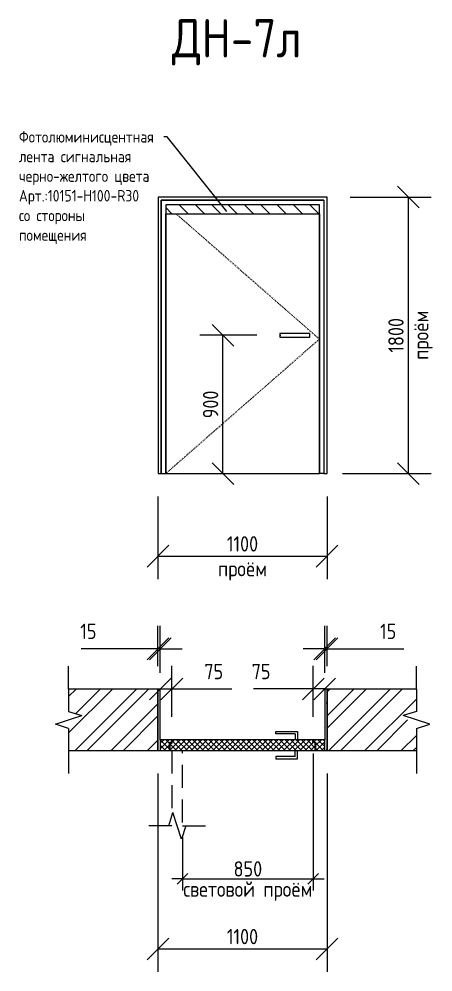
# Model space of a CAD drawing. Header units: millimetres. Extents: x -11345 to 411485, y -9810 to 73012.
# Drawn here: x -2247.5 to -2193.7, y 70969.8 to 71093.9 of the extents above; entities that cross this region are included whole.
import ezdxf

# ---------------------------------------------------------------- set-up
doc = ezdxf.new("R2010")
doc.units = ezdxf.units.MM
doc.linetypes.add('ADSK_Штриховая_ш2 п1_5', pattern=[4.5, 3, -1.5])
doc.linetypes.add('ADSK_Штриховая_ш3 п1_5', pattern=[4.5, 3, -1.5])
for name, color, linetype, lineweight in [('Аннотация', 7, 'Continuous', 18), ('Двери', 7, 'Continuous', 9), ('Заголовки', 7, 'Continuous', 20), ('Размеры', 7, 'Continuous', 5), ('Узлы', 7, 'Continuous', 18)]:
    doc.layers.add(name, color=color, linetype=linetype, lineweight=lineweight)
doc.layers.add('Линии', color=7, linetype='Continuous', lineweight=9, true_color=0x00a600)
doc.styles.add('GOST Common_1', font='GOST_Common.ttf', dxfattribs={"width": 0.9, "height": 350})
doc.styles.add('GOST Common_2', font='GOST_Common.ttf', dxfattribs={"width": 0.9, "height": 250})
doc.styles.add('GOST Common_3', font='GOST_Common.ttf', dxfattribs={"width": 0.9, "height": 250})
doc.styles.add('GOST Common_5', font='GOST_Common.ttf', dxfattribs={"width": 0.9, "height": 100})
doc.styles.add('GOST Common_6', font='GOST_Common.ttf', dxfattribs={"width": 0.9, "height": 200})
doc.dimstyles.new('ADSK_Основной_2_5_мм', dxfattribs={"dimscale": 304.8, "dimtxt": 251.428749, "dimasz": 0.463911, "dimexe": 0.492126, "dimexo": 0.492126, "dimgap": 0.098425, "dimtad": 1, "dimrnd": 0.01, "dimdsep": 46, "dimtxsty": 'GOST Common_3', "dimblk1": 'OBLIQUE', "dimblk2": 'OBLIQUE', "dimsah": 1, "dimcen": 0.09, "dimdle": 0.492126, "dimazin": 2, "dimtfac": 1, "dimtdec": 4, "dimtix": 1, "dimtmove": 0, "dimatfit": 3, "dimfxl": 1, "dimtvp": 1, "dimtolj": 1, "dimtzin": 0, "dimlwd": 20, "dimlwe": 20, "dimarcsym": 2})
doc.dimstyles.new('ADSK_Основной_2_5_мм_Округление_до_1_мм', dxfattribs={"dimscale": 304.8, "dimtxt": 250, "dimasz": 0.463911, "dimexe": 0.492126, "dimexo": 0.492126, "dimgap": 0.098425, "dimtad": 1, "dimdec": 0, "dimdsep": 46, "dimtxsty": 'GOST Common_3', "dimblk1": 'OBLIQUE', "dimblk2": 'OBLIQUE', "dimsah": 1, "dimcen": 0.09, "dimdle": 0.492126, "dimazin": 2, "dimtfac": 1, "dimtdec": 0, "dimtix": 1, "dimtmove": 0, "dimatfit": 3, "dimfxl": 1, "dimtvp": 1, "dimtolj": 1, "dimtzin": 0, "dimlwd": 20, "dimlwe": 20, "dimarcsym": 2})
doc.dimstyles.new('ADSK_Основной_2_5_мм_Округление_до_1_мм_1', dxfattribs={"dimscale": 304.8, "dimtxt": 251.428749, "dimasz": 0.463911, "dimexe": 0.492126, "dimexo": 0.492126, "dimgap": 0.098425, "dimtad": 1, "dimdec": 0, "dimdsep": 46, "dimtxsty": 'GOST Common_3', "dimblk1": 'OBLIQUE', "dimblk2": 'OBLIQUE', "dimsah": 1, "dimcen": 0.09, "dimdle": 0.492126, "dimazin": 2, "dimtfac": 1, "dimtdec": 4, "dimtix": 1, "dimtmove": 1, "dimatfit": 3, "dimfxl": 1, "dimtvp": 1, "dimtolj": 1, "dimtzin": 0, "dimlwd": 20, "dimlwe": 20, "dimarcsym": 2})
doc.dimstyles.new('ADSK_Основной_2_5_мм_Округление_до_1_мм_min_световой_проём', dxfattribs={"dimscale": 304.8, "dimtxt": 125.714375, "dimasz": 0.231955, "dimexe": 0.246063, "dimexo": 0.246063, "dimgap": 0.049213, "dimtad": 1, "dimdec": 0, "dimdsep": 46, "dimtxsty": 'GOST Common_1', "dimblk1": 'OBLIQUE', "dimblk2": 'OBLIQUE', "dimsah": 1, "dimcen": 0.09, "dimdle": 0.246063, "dimazin": 2, "dimtfac": 1, "dimtdec": 4, "dimtix": 1, "dimtmove": 0, "dimatfit": 3, "dimfxl": 1, "dimtvp": 1, "dimtolj": 1, "dimtzin": 0, "dimlwd": 20, "dimlwe": 20, "dimarcsym": 2})
pattern_1 = [(45, (-2220.7999, 70966.2322), (-0.3535534, 0.3535534), []), (135, (-2220.7999, 70966.2322), (-0.3535534, -0.3535534), [])]

# ---------------------------------------------------------------- blocks, each defined once
blk = doc.blocks.new('Family - ___-2657896-ДН-7л')
at = {"layer": 'Двери'}
for p, q in [((667.2, 5223.5), (-432.8, 5223.5)), ((-432.8, 5223.5), (-432.8, 3423.5)), ((667.2, 3423.5), (667.2, 5223.5)), ((-412.8, 3423.5), (-412.8, 5203.5)), ((-412.8, 5203.5), (647.2, 5203.5)), ((647.2, 5203.5), (-412.8, 5203.5)), ((-412.8, 5203.5), (-412.8, 3423.5)), ((647.2, 5203.5), (647.2, 3423.5)), ((647.2, 5203.5), (647.2, 3423.5)), ((-382.8, 5114.9), (-382.8, 3423.5)), ((-382.8, 3423.5), (-382.8, 5114.9)), ((617.2, 3423.5), (617.2, 5114.9)), ((617.2, 5114.9), (617.2, 3423.5)), ((-432.8, 3423.5), (-412.8, 3423.5)), ((-412.8, 3423.5), (-382.8, 3423.5)), ((-382.8, 3423.5), (617.2, 3423.5)), ((647.2, 3423.5), (617.2, 3423.5)), ((647.2, 3423.5), (667.2, 3423.5))]:
    blk.add_line(p, q, dxfattribs=at)
at = {"layer": 'Двери', "linetype": 'ADSK_Штриховая_ш2 п1_5'}
for p, q in [((617.2, 4298.5), (-315.9, 5114.9)), ((-382.8, 3423.5), (617.2, 4298.5))]:
    blk.add_line(p, q, dxfattribs=at)
blk = doc.blocks.new('ADSK_Обрыв_Линия - По умолчанию-6396943-ДН-7л')
at = {"layer": 'Узлы'}
for p, q in [((-1014.1, 2020.7), (-1014.1, 1875.7)), ((-1014.1, 1764.4), (-1014.1, 1620.7))]:
    blk.add_line(p, q, dxfattribs=at)
blk = doc.blocks.new('ADSK_Обрыв_Линия - По умолчанию-6397007-ДН-7л')
at = {"layer": 'Узлы'}
for p, q in [((1248.2, 2020.7), (1248.2, 1875.7)), ((1248.2, 1764.4), (1248.2, 1620.7))]:
    blk.add_line(p, q, dxfattribs=at)
blk = doc.blocks.new('_Oblique')
at = {"color": 0, "linetype": 'ByBlock', "lineweight": -2}
blk.add_line((-0.5, -0.5), (0.5, 0.5), dxfattribs=at)
blk = doc.blocks.new('*D782')
at = {"layer": 'Defpoints', "color": 0, "transparency": 16777216}
for p in [(-2229.46, 71034.7), (-2207.46, 71034.7), (-2207.46, 71023.95)]:
    blk.add_point(p, dxfattribs=at)
at = {"layer": 'Размеры', "color": 0, "transparency": 16777216}
for p, q in [((-2229.46, 71031.7), (-2229.46, 71020.95)), ((-2207.46, 71031.7), (-2207.46, 71020.95)), ((-2229.47, 71023.95), (-2207.45, 71023.95))]:
    blk.add_line(p, q, dxfattribs=at)
at = {"layer": 'Размеры', "color": 0, "transparency": 16777216, "xscale": 2.828, "yscale": 2.828, "zscale": 2.828, "rotation": 180}
blk.add_blockref('_Oblique', (-2229.46, 71023.95), dxfattribs=at)
at = {"layer": 'Размеры', "color": 0, "transparency": 16777216, "xscale": 2.828, "yscale": 2.828, "zscale": 2.828}
blk.add_blockref('_Oblique', (-2207.46, 71023.95), dxfattribs=at)
at = {"layer": 'Размеры', "color": 0, "lineweight": 20, "transparency": 16777216, "char_height": 2, "width": 9.7162, "attachment_point": 5, "style": 'GOST Common_5'}
for s, insert in [('\\A1;1100', (-2218.46, 71025.55)), ('\\A1;проём', (-2218.46, 71022.05))]:
    blk.add_mtext(s, dxfattribs=dict(at, insert=insert))
blk = doc.blocks.new('*D783')
at = {"layer": 'Defpoints', "color": 0, "transparency": 16777216}
for p in [(-2207.46, 71070.7), (-2208.46, 71034.7), (-2196.89, 71034.7)]:
    blk.add_point(p, dxfattribs=at)
at = {"layer": 'Размеры', "color": 0, "transparency": 16777216}
for p, q in [((-2204.46, 71070.7), (-2193.89, 71070.7)), ((-2196.89, 71070.71), (-2196.89, 71034.69)), ((-2205.46, 71034.7), (-2193.89, 71034.7))]:
    blk.add_line(p, q, dxfattribs=at)
at = {"layer": 'Размеры', "color": 0, "transparency": 16777216, "xscale": 2.828, "yscale": 2.828, "zscale": 2.828}
for p, rotation in [((-2196.89, 71070.7), 90), ((-2196.89, 71034.7), 270)]:
    blk.add_blockref('_Oblique', p, dxfattribs=dict(at, rotation=rotation))
at = {"layer": 'Размеры', "color": 0, "lineweight": 20, "transparency": 16777216, "char_height": 2, "width": 9.7162, "attachment_point": 5, "rotation": 90, "style": 'GOST Common_5'}
for s, insert in [('\\A1;проём', (-2194.99, 71052.7)), ('\\A1;1800', (-2198.49, 71052.7))]:
    blk.add_mtext(s, dxfattribs=dict(at, insert=insert))
blk = doc.blocks.new('*D784')
at = {"layer": 'Defpoints', "color": 0, "transparency": 16777216}
for p in [(-2229.16, 71011.89), (-2229.46, 71006.65), (-2229.16, 71006.65)]:
    blk.add_point(p, dxfattribs=at)
at = {"layer": 'Размеры', "color": 0, "transparency": 16777216}
for p, q in [((-2229.46, 71009.65), (-2229.46, 71014.89)), ((-2229.16, 71009.65), (-2229.16, 71014.89)), ((-2229.46, 71011.89), (-2239.46, 71011.89)), ((-2229.16, 71011.89), (-2229.46, 71011.89)), ((-2229.16, 71011.89), (-2226.33, 71011.89))]:
    blk.add_line(p, q, dxfattribs=at)
at = {"layer": 'Размеры', "color": 0, "transparency": 16777216, "xscale": 2.828, "yscale": 2.828, "zscale": 2.828}
blk.add_blockref('_Oblique', (-2229.46, 71011.89), dxfattribs=at)
at = {"layer": 'Размеры', "color": 0, "transparency": 16777216, "xscale": 2.828, "yscale": 2.828, "zscale": 2.828, "rotation": 180}
blk.add_blockref('_Oblique', (-2229.16, 71011.89), dxfattribs=at)
at = {"layer": 'Размеры', "color": 0, "lineweight": 20, "transparency": 16777216, "insert": (-2239.57, 71015.16), "char_height": 2, "width": 3.2217, "attachment_point": 1, "line_spacing_factor": 1.022761, "style": 'GOST Common_5'}
blk.add_mtext('\\A1;15', dxfattribs=at)
blk = doc.blocks.new('*D785')
at = {"layer": 'Defpoints', "color": 0, "transparency": 16777216}
for p in [(-2207.46, 71011.89), (-2207.76, 71006.65), (-2207.46, 71006.65)]:
    blk.add_point(p, dxfattribs=at)
at = {"layer": 'Размеры', "color": 0, "transparency": 16777216}
for p, q in [((-2207.76, 71009.65), (-2207.76, 71014.89)), ((-2207.46, 71009.65), (-2207.46, 71014.89)), ((-2207.76, 71011.89), (-2210.58, 71011.89)), ((-2207.76, 71011.89), (-2207.46, 71011.89)), ((-2207.46, 71011.89), (-2197.45, 71011.89))]:
    blk.add_line(p, q, dxfattribs=at)
at = {"layer": 'Размеры', "color": 0, "transparency": 16777216, "xscale": 2.828, "yscale": 2.828, "zscale": 2.828}
blk.add_blockref('_Oblique', (-2207.76, 71011.89), dxfattribs=at)
at = {"layer": 'Размеры', "color": 0, "transparency": 16777216, "xscale": 2.828, "yscale": 2.828, "zscale": 2.828, "rotation": 180}
blk.add_blockref('_Oblique', (-2207.46, 71011.89), dxfattribs=at)
at = {"layer": 'Размеры', "color": 0, "lineweight": 20, "transparency": 16777216, "insert": (-2200.56, 71015.16), "char_height": 2, "width": 3.2217, "attachment_point": 1, "line_spacing_factor": 1.022761, "style": 'GOST Common_5'}
blk.add_mtext('\\A1;15', dxfattribs=at)
blk = doc.blocks.new('*D786')
at = {"layer": 'Defpoints', "color": 0, "transparency": 16777216}
for p in [(-2227.66, 71006.66), (-2229.16, 71005.76), (-2227.66, 71000.05)]:
    blk.add_point(p, dxfattribs=at)
at = {"layer": 'Размеры', "color": 0, "transparency": 16777216}
for p, q in [((-2229.16, 71008.76), (-2229.16, 71009.66)), ((-2227.66, 71003.05), (-2227.66, 71009.66)), ((-2229.17, 71006.66), (-2227.66, 71006.66)), ((-2227.66, 71006.66), (-2219.86, 71006.66))]:
    blk.add_line(p, q, dxfattribs=at)
at = {"layer": 'Размеры', "color": 0, "transparency": 16777216, "xscale": 2.828, "yscale": 2.828, "zscale": 2.828, "rotation": 180}
blk.add_blockref('_Oblique', (-2229.16, 71006.66), dxfattribs=at)
at = {"layer": 'Размеры', "color": 0, "transparency": 16777216, "xscale": 2.828, "yscale": 2.828, "zscale": 2.828}
blk.add_blockref('_Oblique', (-2227.66, 71006.66), dxfattribs=at)
at = {"layer": 'Размеры', "color": 0, "lineweight": 20, "transparency": 16777216, "insert": (-2223.43, 71009.93), "char_height": 2, "width": 3.7842, "attachment_point": 1, "line_spacing_factor": 1.022761, "style": 'GOST Common_5'}
blk.add_mtext('\\A1;75', dxfattribs=at)
blk = doc.blocks.new('*D787')
at = {"layer": 'Defpoints', "color": 0, "transparency": 16777216}
for p in [(-2207.76, 71006.66), (-2207.76, 71005.76), (-2209.26, 71000.05)]:
    blk.add_point(p, dxfattribs=at)
at = {"layer": 'Размеры', "color": 0, "transparency": 16777216}
for p, q in [((-2209.26, 71003.05), (-2209.26, 71009.66)), ((-2207.76, 71008.76), (-2207.76, 71009.66)), ((-2209.26, 71006.66), (-2217.05, 71006.66)), ((-2207.76, 71006.66), (-2209.27, 71006.66))]:
    blk.add_line(p, q, dxfattribs=at)
at = {"layer": 'Размеры', "color": 0, "transparency": 16777216, "xscale": 2.828, "yscale": 2.828, "zscale": 2.828, "rotation": 180}
blk.add_blockref('_Oblique', (-2209.26, 71006.66), dxfattribs=at)
at = {"layer": 'Размеры', "color": 0, "transparency": 16777216, "xscale": 2.828, "yscale": 2.828, "zscale": 2.828}
blk.add_blockref('_Oblique', (-2207.76, 71006.66), dxfattribs=at)
at = {"layer": 'Размеры', "color": 0, "lineweight": 20, "transparency": 16777216, "insert": (-2217.27, 71009.93), "char_height": 2, "width": 3.7842, "attachment_point": 1, "line_spacing_factor": 1.022761, "style": 'GOST Common_5'}
blk.add_mtext('\\A1;75', dxfattribs=at)
blk = doc.blocks.new('*D788')
at = {"layer": 'Defpoints', "color": 0, "transparency": 16777216}
for p in [(-2209.26, 70999.75), (-2226.26, 70988.85), (-2209.26, 70981.94)]:
    blk.add_point(p, dxfattribs=at)
at = {"layer": 'Размеры', "color": 0, "transparency": 16777216}
for p, q in [((-2209.26, 70998.25), (-2209.26, 70980.44)), ((-2226.26, 70987.35), (-2226.26, 70980.44)), ((-2226.26, 70981.94), (-2227.67, 70981.94)), ((-2226.26, 70981.94), (-2209.26, 70981.94)), ((-2209.26, 70981.94), (-2207.84, 70981.94))]:
    blk.add_line(p, q, dxfattribs=at)
at = {"layer": 'Размеры', "color": 0, "transparency": 16777216, "xscale": 1.414, "yscale": 1.414, "zscale": 1.414}
blk.add_blockref('_Oblique', (-2226.26, 70981.94), dxfattribs=at)
at = {"layer": 'Размеры', "color": 0, "transparency": 16777216, "xscale": 1.414, "yscale": 1.414, "zscale": 1.414, "rotation": 180}
blk.add_blockref('_Oblique', (-2209.26, 70981.94), dxfattribs=at)
at = {"layer": 'Размеры', "color": 0, "lineweight": 20, "transparency": 16777216, "char_height": 2, "width": 25.9781, "attachment_point": 5, "style": 'GOST Common_5'}
for s, insert in [('\\A1;850', (-2217.76, 70983.24)), ('\\A1;световой проём', (-2217.76, 70980.34))]:
    blk.add_mtext(s, dxfattribs=dict(at, insert=insert))
blk = doc.blocks.new('*D789')
at = {"layer": 'Defpoints', "color": 0, "transparency": 16777216}
for p in [(-2221.01, 71052.7), (-2213.58, 71052.7), (-2222.01, 71034.7)]:
    blk.add_point(p, dxfattribs=at)
at = {"layer": 'Размеры', "color": 0, "transparency": 16777216}
for p, q in [((-2216.58, 71052.7), (-2224.01, 71052.7)), ((-2221.01, 71034.69), (-2221.01, 71052.71)), ((-2219.01, 71034.7), (-2218.01, 71034.7))]:
    blk.add_line(p, q, dxfattribs=at)
at = {"layer": 'Размеры', "color": 0, "transparency": 16777216, "xscale": 2.828, "yscale": 2.828, "zscale": 2.828}
for p, rotation in [((-2221.01, 71052.7), 90), ((-2221.01, 71034.7), 270)]:
    blk.add_blockref('_Oblique', p, dxfattribs=dict(at, rotation=rotation))
at = {"layer": 'Размеры', "color": 0, "lineweight": 20, "transparency": 16777216, "insert": (-2222.61, 71043.7), "char_height": 2, "width": 7.0059, "attachment_point": 5, "rotation": 90, "style": 'GOST Common_5'}
blk.add_mtext('\\A1;900', dxfattribs=at)
blk = doc.blocks.new('*D790')
at = {"layer": 'Defpoints', "color": 0, "transparency": 16777216}
for p in [(-2229.46, 70998.65), (-2207.46, 70998.65), (-2207.46, 70972.83)]:
    blk.add_point(p, dxfattribs=at)
at = {"layer": 'Размеры', "color": 0, "transparency": 16777216}
for p, q in [((-2229.46, 70995.65), (-2229.46, 70969.83)), ((-2207.46, 70995.65), (-2207.46, 70969.83)), ((-2229.47, 70972.83), (-2207.45, 70972.83))]:
    blk.add_line(p, q, dxfattribs=at)
at = {"layer": 'Размеры', "color": 0, "transparency": 16777216, "xscale": 2.828, "yscale": 2.828, "zscale": 2.828, "rotation": 180}
blk.add_blockref('_Oblique', (-2229.46, 70972.83), dxfattribs=at)
at = {"layer": 'Размеры', "color": 0, "transparency": 16777216, "xscale": 2.828, "yscale": 2.828, "zscale": 2.828}
blk.add_blockref('_Oblique', (-2207.46, 70972.83), dxfattribs=at)
at = {"layer": 'Размеры', "color": 0, "lineweight": 20, "transparency": 16777216, "insert": (-2218.46, 70974.43), "char_height": 2, "width": 6.4434, "attachment_point": 5, "style": 'GOST Common_5'}
blk.add_mtext('\\A1;1100', dxfattribs=at)

msp = doc.modelspace()

# ---------------------------------------------------------------- hatches: boundary and pattern name
at = {"layer": 'Узлы', "lineweight": 9}
h = msp.add_hatch(dxfattribs=at)
h.set_pattern_fill('FP_5', color=256, scale=0.02, style=0, pattern_type=2)
h.set_pattern_definition([(135, (-2220.7999, 70966.2322), (-1.06066, -1.06066), [])])
h.paths.add_polyline_path([(-2208.45677, 71068.53032), (-2208.45677, 71069.70189), (-2228.45677, 71069.70189), (-2228.45677, 71068.53032)])
h = msp.add_hatch(dxfattribs=at)
h.set_pattern_fill('FP_2', color=256, scale=0.02, style=0, pattern_type=2)
h.set_pattern_definition([(45, (-2220.8, 70966.2322), (-2.3573, 2.3573), []), (45, (-2219.2283, 70966.2322), (-2.3573, 2.3573), [])])
h.paths.add_polyline_path([(-2207.45677, 70998.64652), (-2195.83677, 70998.64652), (-2195.83677, 71001.52034), (-2197.56882, 71003.19652), (-2195.83677, 71003.74652), (-2195.83677, 71006.64652), (-2207.45677, 71006.64652), (-2207.45677, 71001.52034)])
h.paths.add_polyline_path([(-2239.35014, 70998.64652), (-2229.45677, 70998.64652), (-2229.45677, 71006.64652), (-2241.08219, 71006.64652), (-2241.08219, 71003.74652), (-2239.35014, 71003.19652), (-2241.08219, 71001.52034), (-2241.08219, 70998.64652)])
h = msp.add_hatch(dxfattribs=at)
h.set_pattern_fill('FP_4', color=256, scale=0.02, style=0, pattern_type=2)
h.set_pattern_definition([(0, (-2220.7999, 70966.2322), (4.064, 1.016), [0.33528, -2.71272, 0.33528, -2.71272, -16.256]), (0, (-2220.7999, 70966.2322), (4.064, 1.016), [-6.096, 0.33528, -5.76072, 0.33528, -2.71272, -7.112]), (0, (-2220.7999, 70966.2322), (4.064, 1.016), [-15.24, 0.33528, -1.69672, 0.33528, -4.74472]), (120, (-2219.2759, 70966.7402), (-2.911882, 3.011527), [0.33528, -2.71272, 0.33528, -2.71272, -16.256]), (120, (-2219.2759, 70966.7402), (-2.911882, 3.011527), [-6.096, 0.33528, -5.76072, 0.33528, -2.71272, -7.112]), (120, (-2219.2759, 70966.7402), (-2.911882, 3.011527), [-15.24, 0.33528, -1.69672, 0.33528, -4.74472]), (240, (-2218.7679, 70968.7722), (-1.152118, -4.027527), [0.33528, -2.71272, 0.33528, -2.71272, -16.256]), (240, (-2218.7679, 70968.7722), (-1.152118, -4.027527), [-6.096, 0.33528, -5.76072, 0.33528, -2.71272, -7.112]), (240, (-2218.7679, 70968.7722), (-1.152118, -4.027527), [-15.24, 0.33528, -1.69672, 0.33528, -4.74472])])
h.paths.add_polyline_path([(-2207.75677, 70998.64652), (-2207.45677, 70998.64652), (-2207.45677, 71006.64652), (-2207.75677, 71006.64652), (-2207.75677, 70999.70652)])
h.paths.add_polyline_path([(-2229.45677, 70998.64652), (-2229.15677, 70998.64652), (-2229.15677, 71006.64652), (-2229.45677, 71006.64652), (-2229.45677, 70999.70652)])
h = msp.add_hatch(dxfattribs=at)
h.set_pattern_fill('FP_3', color=256, scale=0.02, style=0, pattern_type=2)
h.set_pattern_definition(pattern_1)
h.paths.add_polyline_path([(-2227.95677, 70998.64652), (-2227.95677, 70999.74652), (-2227.65677, 70999.74652), (-2227.65677, 71000.04652), (-2229.15677, 71000.04652), (-2229.15677, 70998.64652)])
h.paths.add_polyline_path([(-2207.75677, 70998.64652), (-2207.75677, 71000.04652), (-2209.25677, 71000.04652), (-2209.25677, 70999.74652), (-2208.95677, 70999.74652), (-2208.95677, 70998.64652)])
h = msp.add_hatch(dxfattribs=at)
h.set_pattern_fill('FP_3', color=256, scale=0.02, style=0, pattern_type=2)
h.set_pattern_definition(pattern_1)
h.paths.add_polyline_path([(-2227.91677, 70998.64652), (-2208.99677, 70998.64652), (-2208.99677, 70999.70652), (-2209.29677, 70999.70652), (-2209.29677, 71000.04652), (-2227.61677, 71000.04652), (-2227.61677, 70999.70652), (-2227.91677, 70999.70652)])

# ---------------------------------------------------------------- linework, layer by layer
at = {"layer": 'Аннотация', "lineweight": 9}
for p, q in [((-2228.34105, 71078.52192), (-2228.68192, 71078.52192)), ((-2228.27146, 71078.52192), (-2228.34105, 71078.52192)), ((-2220.48678, 71068.80063), (-2228.27146, 71078.52192))]:
    msp.add_line(p, q, dxfattribs=at)
at = {"layer": 'Аннотация'}
for p, q in [((-2241.08219, 71006.64652), (-2241.08219, 71009.64652)), ((-2195.83677, 71006.64652), (-2195.83677, 71009.64652)), ((-2241.08219, 71003.74652), (-2239.35014, 71003.19652)), ((-2241.08219, 71003.74652), (-2239.35014, 71003.19652)), ((-2195.83677, 71003.74652), (-2197.56882, 71003.19652)), ((-2195.83677, 71003.74652), (-2197.56882, 71003.19652)), ((-2242.81519, 71002.08343), (-2241.08219, 71002.64652)), ((-2242.81519, 71002.08343), (-2241.08219, 71002.64652)), ((-2241.08219, 71002.64652), (-2239.35014, 71003.19652)), ((-2195.83677, 71002.64652), (-2197.56882, 71003.19652)), ((-2194.10377, 71002.08343), (-2195.83677, 71002.64652)), ((-2194.10377, 71002.08343), (-2195.83677, 71002.64652)), ((-2241.08219, 71001.52034), (-2242.81519, 71002.08343)), ((-2241.08219, 71001.52034), (-2242.81519, 71002.08343)), ((-2195.83677, 71001.52034), (-2194.10377, 71002.08343)), ((-2195.83677, 71001.52034), (-2194.10377, 71002.08343)), ((-2241.08219, 70998.64652), (-2241.08219, 70995.64652)), ((-2195.83677, 70998.64652), (-2195.83677, 70995.64652)), ((-2228.05677, 70988.84652), (-2227.50677, 70990.57857)), ((-2228.05677, 70988.84652), (-2227.50677, 70990.57857)), ((-2226.95677, 70988.84652), (-2227.50677, 70990.57857)), ((-2227.65677, 70988.84652), (-2230.65677, 70988.84652)), ((-2226.39368, 70987.11351), (-2226.95677, 70988.84652)), ((-2226.39368, 70987.11351), (-2226.95677, 70988.84652)), ((-2225.8306, 70988.84652), (-2226.39368, 70987.11351)), ((-2225.8306, 70988.84652), (-2226.39368, 70987.11351)), ((-2226.25677, 70988.84652), (-2223.25677, 70988.84652))]:
    msp.add_line(p, q, dxfattribs=at)
at = {"layer": 'Линии', "color": 7}
for p, q in [((-2208.45677, 71069.70189), (-2228.45677, 71069.70189)), ((-2228.45677, 71069.70189), (-2228.45677, 71068.53032)), ((-2208.45677, 71068.53032), (-2208.45677, 71069.70189)), ((-2228.45677, 71068.53032), (-2208.45677, 71068.53032)), ((-2209.68315, 71052.95189), (-2213.58315, 71052.95189)), ((-2213.58315, 71052.95189), (-2213.58315, 71052.45189)), ((-2213.58315, 71052.45189), (-2209.68315, 71052.45189)), ((-2209.68315, 71052.45189), (-2209.68315, 71052.95189)), ((-2229.45677, 71006.64652), (-2241.08219, 71006.64652)), ((-2229.45677, 70998.64652), (-2229.45677, 71006.64652)), ((-2229.15677, 71006.64652), (-2229.45677, 71006.64652)), ((-2229.45677, 71006.64652), (-2229.45677, 70998.64652)), ((-2229.15677, 71000.04652), (-2229.15677, 71006.64652)), ((-2207.45677, 71006.64652), (-2207.75677, 71006.64652)), ((-2207.75677, 71006.64652), (-2207.75677, 71000.04652)), ((-2195.83677, 71006.64652), (-2207.45677, 71006.64652)), ((-2207.45677, 71006.64652), (-2207.45677, 70998.64652)), ((-2207.45677, 70998.64652), (-2207.45677, 71006.64652)), ((-2227.65677, 71000.04652), (-2229.15677, 71000.04652)), ((-2229.15677, 71000.04652), (-2229.15677, 70998.64652)), ((-2227.65677, 70999.74652), (-2227.65677, 71000.04652)), ((-2209.29677, 71000.04652), (-2227.61677, 71000.04652)), ((-2227.61677, 71000.04652), (-2227.61677, 70999.70652)), ((-2209.29677, 70999.70652), (-2209.29677, 71000.04652)), ((-2207.75677, 71000.04652), (-2209.25677, 71000.04652)), ((-2209.25677, 71000.04652), (-2209.25677, 70999.74652)), ((-2207.75677, 70998.64652), (-2207.75677, 71000.04652)), ((-2241.08219, 70998.64652), (-2229.45677, 70998.64652)), ((-2229.45677, 70998.64652), (-2229.15677, 70998.64652)), ((-2229.15677, 70998.64652), (-2227.95677, 70998.64652)), ((-2227.95677, 70998.64652), (-2227.95677, 70999.74652)), ((-2227.95677, 70999.74652), (-2227.65677, 70999.74652)), ((-2227.61677, 70999.70652), (-2227.91677, 70999.70652)), ((-2227.91677, 70999.70652), (-2227.91677, 70998.64652)), ((-2227.91677, 70998.64652), (-2208.99677, 70998.64652)), ((-2208.99677, 70999.70652), (-2209.29677, 70999.70652)), ((-2209.25677, 70999.74652), (-2208.95677, 70999.74652)), ((-2208.99677, 70998.64652), (-2208.99677, 70999.70652)), ((-2208.95677, 70999.74652), (-2208.95677, 70998.64652)), ((-2208.95677, 70998.64652), (-2207.75677, 70998.64652)), ((-2207.75677, 70998.64652), (-2207.45677, 70998.64652)), ((-2207.45677, 70998.64652), (-2195.83677, 70998.64652))]:
    msp.add_line(p, q, dxfattribs=at)
at = {"layer": 'Линии', "color": 7, "linetype": 'ADSK_Штриховая_ш3 п1_5'}
msp.add_line((-2213.58315, 71052.70189), (-2213.48315, 71052.70189), dxfattribs=at)
at = {"layer": 'Линии', "color": 7, "lineweight": 20}
for p, q in [((-2214.12266, 71001.1369), (-2211.32266, 71001.1369)), ((-2214.12266, 71000.8369), (-2214.12266, 71001.1369)), ((-2211.32266, 71001.1369), (-2211.32266, 71000.04652)), ((-2211.62266, 71000.8369), (-2214.12266, 71000.8369)), ((-2211.62266, 71000.8369), (-2211.62266, 71000.04652)), ((-2211.62266, 70997.85613), (-2211.62266, 70998.64652)), ((-2211.32266, 70997.55613), (-2211.32266, 70998.64652)), ((-2211.62266, 70997.85613), (-2214.12266, 70997.85613)), ((-2214.12266, 70997.85613), (-2214.12266, 70997.55613)), ((-2214.12266, 70997.55613), (-2211.32266, 70997.55613))]:
    msp.add_line(p, q, dxfattribs=at)
at = {"layer": 'Линии', "color": 7, "linetype": 'ADSK_Штриховая_ш3 п1_5', "lineweight": 20}
for p, q in [((-2227.65677, 70998.64652), (-2227.65677, 70990.10619)), ((-2226.25677, 70989.2869), (-2226.25677, 70998.64652))]:
    msp.add_line(p, q, dxfattribs=at)

# ---------------------------------------------------------------- block references
at = {"layer": 'Двери', "xscale": 0.02, "yscale": 0.02, "zscale": 0.02}
msp.add_blockref('Family - ___-2657896-ДН-7л', (-2220.79988, 70966.23221), dxfattribs=at)
at = {"layer": 'Узлы', "xscale": 0.02, "yscale": 0.02, "zscale": 0.02}
for name in ['ADSK_Обрыв_Линия - По умолчанию-6396943-ДН-7л', 'ADSK_Обрыв_Линия - По умолчанию-6397007-ДН-7л']:
    msp.add_blockref(name, (-2220.79988, 70966.23221), dxfattribs=at)

# ---------------------------------------------------------------- texts
at = {"layer": 'Аннотация', "lineweight": 9, "insert": (-2247.55333, 71079.28631), "char_height": 1.5, "width": 19.233, "attachment_point": 1, "line_spacing_factor": 1.022766, "style": 'GOST Common_2'}
msp.add_mtext('\\pxt2.4,4.8,7.2,9.6,12,14.4,16.8,19.2,21.6,24,26.4,28.8,31.2,33.6,36,38.4,40.8,43.2,45.6,48,50.4,52.8,55.2,57.6,60,62.4,64.8,67.2,69.6,72,74.4,76.8;{Фотолюминисцентная лента сигнальная черно-желтого цвета Арт.:10151-H100-R30\\Pсо стороны \\Pпомещения}', dxfattribs=at)
at = {"layer": 'Заголовки', "lineweight": 9, "insert": (-2219.21976, 71087.83449), "char_height": 5, "width": 17.442, "attachment_point": 8, "line_spacing_factor": 1.022766, "style": 'GOST Common_6'}
msp.add_mtext('\\pxqc,t0.36,0.72,1.08,1.44,1.8,2.16,2.52,2.88,3.24,3.6,3.96,4.32,4.68,5.04,5.4,5.76,6.12,6.48,6.84,7.2,7.56,7.92,8.28,8.64,9,9.36,9.72,10.08,10.44,10.8,11.16,11.52;{ДН-7л}', dxfattribs=at)

# ---------------------------------------------------------------- dimensions: what is measured, and where the dimension line sits
at = {"layer": 'Размеры', "lineweight": 20}
dim = msp.add_linear_dim(base=(-2196.89156, 71034.70189), p1=(-2207.45677, 71070.70189), p2=(-2208.45677, 71034.70189), angle=90, text='<>\\Xпроём', dimstyle='ADSK_Основной_2_5_мм', override={"dimscale": 0, "dimtxt": 76635.482717, "dimasz": 141.4, "dimexe": 150, "dimexo": 150, "dimgap": 30, "dimlfac": 50, "dimpost": '<>', "dimtxsty": 'GOST Common_5', "dimcen": 27.432, "dimfxl": 1800.694311, "dimlwd": 65535, "dimlwe": 65535}, dxfattribs=at)
dim.commit()
dim.dimension.update_dxf_attribs({"geometry": '*D783', "text_midpoint": (-2196.89156, 71052.70189)})
dim = msp.add_linear_dim(base=(-2221.01367, 71052.70189), p1=(-2222.01352, 71034.70189), p2=(-2213.58315, 71052.70189), angle=90, dimstyle='ADSK_Основной_2_5_мм_Округление_до_1_мм_1', override={"dimscale": 0, "dimtxt": 76635.482717, "dimasz": 141.4, "dimexe": 150, "dimexo": 150, "dimgap": 30, "dimlfac": 50, "dimpost": '<>', "dimtxsty": 'GOST Common_5', "dimcen": 27.432, "dimfxl": 1131.449364, "dimlwd": 65535, "dimlwe": 65535}, dxfattribs=at)
dim.commit()
dim.dimension.update_dxf_attribs({"geometry": '*D789', "text_midpoint": (-2222.61367, 71043.70189)})
for base, p1, p2, text, dimstyle, override, picture, middle in [((-2207.45677, 71023.95295), (-2229.45677, 71034.70189), (-2207.45677, 71034.70189), '<>\\Xпроём', 'ADSK_Основной_2_5_мм', {"dimscale": 0, "dimtxt": 76635.482717, "dimasz": 141.4, "dimexe": 150, "dimexo": 150, "dimgap": 30, "dimlfac": 50, "dimpost": '<>', "dimtxsty": 'GOST Common_5', "dimcen": 27.432, "dimfxl": 1100, "dimlwd": 65535, "dimlwe": 65535}, '*D782', (-2218.45677, 71023.95295)), ((-2209.25677, 70981.93921), (-2226.25677, 70988.84652), (-2209.25677, 70999.74652), '<>\\Xсветовой проём', 'ADSK_Основной_2_5_мм_Округление_до_1_мм_min_световой_проём', {"dimscale": 0, "dimtxt": 38317.741358, "dimasz": 70.7, "dimexe": 75, "dimexo": 75, "dimgap": 15, "dimlfac": 50, "dimpost": '<>', "dimtxsty": 'GOST Common_5', "dimcen": 27.432, "dimfxl": 1009.715306, "dimlwd": 65535, "dimlwe": 65535}, '*D788', (-2217.75677, 70981.93921))]:
    dim = msp.add_linear_dim(base=base, p1=p1, p2=p2, text=text, dimstyle=dimstyle, override=override, dxfattribs=at)
    dim.commit()
    dim.dimension.update_dxf_attribs({"geometry": picture, "text_midpoint": middle})
for base, p1, p2, override, picture, middle in [((-2229.15677, 71011.89096), (-2229.45677, 71006.64652), (-2229.15677, 71006.64652), {"dimscale": 0, "dimtxt": 76635.482717, "dimasz": 141.4, "dimexe": 150, "dimexo": 150, "dimgap": 30, "dimlfac": 50, "dimpost": '<>', "dimtxsty": 'GOST Common_5', "dimcen": 27.432, "dimfxl": 15, "dimlwd": 65535, "dimlwe": 65535}, '*D784', (-2237.96277, 71011.89096)), ((-2207.45677, 71011.89096), (-2207.75677, 71006.64652), (-2207.45677, 71006.64652), {"dimscale": 0, "dimtxt": 76635.482717, "dimasz": 141.4, "dimexe": 150, "dimexo": 150, "dimgap": 30, "dimlfac": 50, "dimpost": '<>', "dimtxsty": 'GOST Common_5', "dimcen": 27.432, "dimfxl": 15, "dimlwd": 65535, "dimlwe": 65535}, '*D785', (-2198.95077, 71011.89096)), ((-2227.65677, 71006.65875), (-2229.15677, 71005.75819), (-2227.65677, 71000.04652), {"dimscale": 0, "dimtxt": 76635.482717, "dimasz": 141.4, "dimexe": 150, "dimexo": 150, "dimgap": 30, "dimlfac": 50, "dimpost": '<>', "dimtxsty": 'GOST Common_5', "dimcen": 27.432, "dimfxl": 295.267942, "dimlwd": 65535, "dimlwe": 65535}, '*D786', (-2221.539, 71006.65875)), ((-2207.75677, 71006.65875), (-2209.25677, 71000.04652), (-2207.75677, 71005.75819), {"dimscale": 0, "dimtxt": 76635.482717, "dimasz": 141.4, "dimexe": 150, "dimexo": 150, "dimgap": 30, "dimlfac": 50, "dimpost": '<>', "dimtxsty": 'GOST Common_5', "dimcen": 27.432, "dimfxl": 295.267942, "dimlwd": 65535, "dimlwe": 65535}, '*D787', (-2215.37454, 71006.65875))]:
    dim = msp.add_linear_dim(base=base, p1=p1, p2=p2, dimstyle='ADSK_Основной_2_5_мм_Округление_до_1_мм', override=override, dxfattribs=at)
    dim.commit()
    dim.dimension.update_dxf_attribs({"geometry": picture, "text_midpoint": middle, "dimtype": 160})
dim = msp.add_linear_dim(base=(-2207.45677, 70972.82657), p1=(-2229.45677, 70998.64652), p2=(-2207.45677, 70998.64652), dimstyle='ADSK_Основной_2_5_мм_Округление_до_1_мм_1', override={"dimscale": 0, "dimtxt": 76635.482717, "dimasz": 141.4, "dimexe": 150, "dimexo": 150, "dimgap": 30, "dimlfac": 50, "dimpost": '<>', "dimtxsty": 'GOST Common_5', "dimcen": 27.432, "dimfxl": 1100, "dimlwd": 65535, "dimlwe": 65535}, dxfattribs=at)
dim.commit()
dim.dimension.update_dxf_attribs({"geometry": '*D790', "text_midpoint": (-2218.45677, 70974.42657)})

doc.saveas('drawing.dxf')
